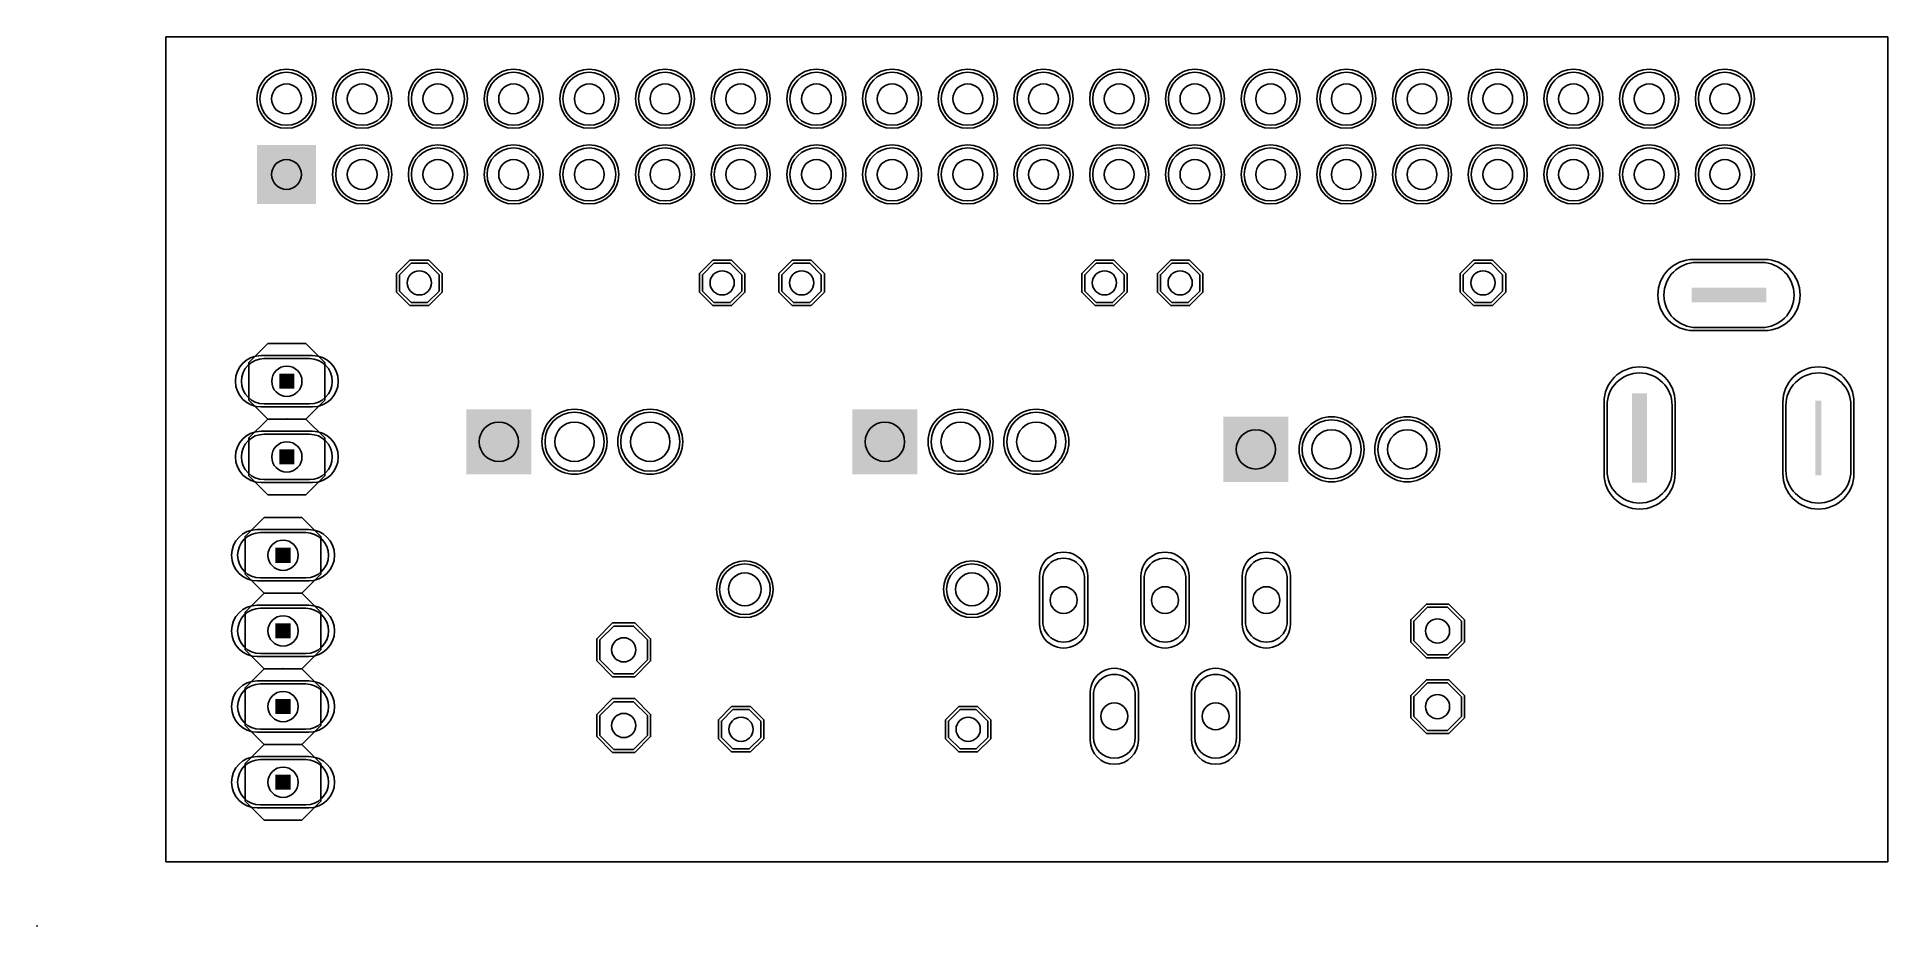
# Model space of a CAD drawing. Extents: x 0 to 2.44, y 0 to 1.18.
import ezdxf

# ---------------------------------------------------------------- set-up
doc = ezdxf.new("R2010")
doc.units = 0
doc.header["$MEASUREMENT"] = 0
doc.layers.get('0').update_dxf_attribs({"linetype": 'CONTINUOUS'})
for name, color, linetype in [('17', 110, 'CONTINUOUS'), ('20', 31, 'CONTINUOUS'), ('21', 253, 'CONTINUOUS'), ('23', 53, 'CONTINUOUS'), ('29', 253, 'CONTINUOUS'), ('30', 253, 'CONTINUOUS'), ('44', 253, 'CONTINUOUS'), ('51', 253, 'CONTINUOUS')]:
    doc.layers.add(name, color=color, linetype=linetype)

# ---------------------------------------------------------------- blocks, each defined once
blk = doc.blocks.new('LONGP100')
blk.add_lwpolyline([(-0.5, -0.5), (0.5, -0.5, 1), (0.5, 0.5), (-0.5, 0.5, 1)], format="xyb", close=True)
blk = doc.blocks.new('SQUAREP')
blk.add_solid([(-0.5, -0.5), (0.5, -0.5), (-0.5, 0.5), (0.5, 0.5)])
blk = doc.blocks.new('ROUNDP')
blk.add_circle((0, 0), 0.5)
blk = doc.blocks.new('OCTAGONP')
blk.add_lwpolyline([(-0.5, -0.207107), (-0.5, 0.207107), (-0.207107, 0.5), (0.207107, 0.5), (0.5, 0.207107), (0.5, -0.207107), (0.207107, -0.5), (-0.207107, -0.5)], close=True)
blk = doc.blocks.new('RECT')
blk.add_solid([(-0.5, -0.5), (0.5, -0.5), (-0.5, 0.5), (0.5, 0.5)])

msp = doc.modelspace()

# ---------------------------------------------------------------- linework, layer by layer
at = {"layer": '20'}
for p, q in [((0.17, 1.175), (0.17, 0.085)), ((2.445, 1.175), (0.17, 1.175)), ((2.445, 0.085), (2.445, 1.175)), ((0.17, 0.085), (2.445, 0.085))]:
    msp.add_line(p, q, dxfattribs=at)
at = {"layer": '21'}
for p, q in [((0.305, 0.77), (0.28, 0.745)), ((0.355, 0.77), (0.305, 0.77)), ((0.38, 0.745), (0.355, 0.77)), ((0.28, 0.695), (0.28, 0.745)), ((0.38, 0.745), (0.38, 0.695)), ((0.305, 0.67), (0.28, 0.695)), ((0.38, 0.695), (0.355, 0.67)), ((0.28, 0.645), (0.305, 0.67)), ((0.355, 0.67), (0.305, 0.67)), ((0.355, 0.67), (0.38, 0.645)), ((0.28, 0.595), (0.28, 0.645)), ((0.38, 0.645), (0.38, 0.595)), ((0.305, 0.57), (0.28, 0.595)), ((0.38, 0.595), (0.355, 0.57)), ((0.355, 0.57), (0.305, 0.57)), ((0.3, 0.54), (0.275, 0.515)), ((0.35, 0.54), (0.3, 0.54)), ((0.375, 0.515), (0.35, 0.54)), ((0.275, 0.465), (0.275, 0.515)), ((0.375, 0.515), (0.375, 0.465)), ((0.3, 0.44), (0.275, 0.465)), ((0.375, 0.465), (0.35, 0.44)), ((0.275, 0.415), (0.3, 0.44)), ((0.35, 0.44), (0.3, 0.44)), ((0.35, 0.44), (0.375, 0.415)), ((0.275, 0.365), (0.275, 0.415)), ((0.375, 0.415), (0.375, 0.365)), ((0.3, 0.34), (0.275, 0.365)), ((0.375, 0.365), (0.35, 0.34)), ((0.275, 0.315), (0.3, 0.34)), ((0.35, 0.34), (0.3, 0.34)), ((0.35, 0.34), (0.375, 0.315)), ((0.275, 0.265), (0.275, 0.315)), ((0.375, 0.315), (0.375, 0.265)), ((0.3, 0.24), (0.275, 0.265)), ((0.375, 0.265), (0.35, 0.24)), ((0.3, 0.24), (0.275, 0.215)), ((0.35, 0.24), (0.3, 0.24)), ((0.375, 0.215), (0.35, 0.24)), ((0.275, 0.165), (0.275, 0.215)), ((0.375, 0.215), (0.375, 0.165)), ((0.3, 0.14), (0.275, 0.165)), ((0.375, 0.165), (0.35, 0.14)), ((0.35, 0.14), (0.3, 0.14))]:
    msp.add_line(p, q, dxfattribs=at)
at = {"layer": '23'}
for p in [(0.33, 0.67), (0.325, 0.34), (0, 0)]:
    msp.add_point(p, dxfattribs=at)
at = {"layer": '44'}
for centre, radius in [((0.329528, 1.093307), 0.019685), ((0.429528, 1.093307), 0.019685), ((0.529528, 1.093307), 0.019685), ((0.629528, 1.093307), 0.019685), ((0.729528, 1.093307), 0.019685), ((0.829528, 1.093307), 0.019685), ((0.929528, 1.093307), 0.019685), ((1.029528, 1.093307), 0.019685), ((1.129528, 1.093307), 0.019685), ((1.229528, 1.093307), 0.019685), ((1.329528, 1.093307), 0.019685), ((1.429528, 1.093307), 0.019685), ((1.529528, 1.093307), 0.019685), ((1.629528, 1.093307), 0.019685), ((1.729528, 1.093307), 0.019685), ((1.829528, 1.093307), 0.019685), ((1.929528, 1.093307), 0.019685), ((2.029528, 1.093307), 0.019685), ((2.129528, 1.093307), 0.019685), ((2.229528, 1.093307), 0.019685), ((0.329528, 0.993307), 0.019685), ((0.429528, 0.993307), 0.019685), ((0.529528, 0.993307), 0.019685), ((0.629528, 0.993307), 0.019685), ((0.729528, 0.993307), 0.019685), ((0.829528, 0.993307), 0.019685), ((0.929528, 0.993307), 0.019685), ((1.029528, 0.993307), 0.019685), ((1.129528, 0.993307), 0.019685), ((1.229528, 0.993307), 0.019685), ((1.329528, 0.993307), 0.019685), ((1.429528, 0.993307), 0.019685), ((1.529528, 0.993307), 0.019685), ((1.629528, 0.993307), 0.019685), ((1.729528, 0.993307), 0.019685), ((1.829528, 0.993307), 0.019685), ((1.929528, 0.993307), 0.019685), ((2.029528, 0.993307), 0.019685), ((2.129528, 0.993307), 0.019685), ((2.229528, 0.993307), 0.019685), ((0.505, 0.85), 0.016), ((0.905, 0.85), 0.016), ((1.01, 0.85), 0.016), ((1.41, 0.85), 0.016), ((1.51, 0.85), 0.016), ((1.91, 0.85), 0.016), ((0.33, 0.72), 0.02), ((0.61, 0.64), 0.025984), ((0.71, 0.64), 0.025984), ((0.81, 0.64), 0.025984), ((1.12, 0.64), 0.025984), ((1.22, 0.64), 0.025984), ((1.32, 0.64), 0.025984), ((0.33, 0.62), 0.02), ((1.61, 0.63), 0.025984), ((1.71, 0.63), 0.025984), ((1.81, 0.63), 0.025984), ((0.325, 0.49), 0.02), ((0.935, 0.445), 0.021654), ((1.235, 0.445), 0.021654), ((1.356142, 0.430709), 0.017717), ((1.49, 0.430709), 0.017717), ((1.623858, 0.430709), 0.017717), ((0.325, 0.39), 0.02), ((1.85, 0.39), 0.016), ((0.775, 0.365), 0.016), ((0.325, 0.29), 0.02), ((1.423071, 0.277165), 0.017717), ((1.556929, 0.277165), 0.017717), ((1.85, 0.29), 0.016), ((0.775, 0.265), 0.016), ((0.93, 0.26), 0.016), ((1.23, 0.26), 0.016), ((0.325, 0.19), 0.02)]:
    msp.add_circle(centre, radius, dxfattribs=at)

# ---------------------------------------------------------------- block references
at = {"layer": '17'}
for name, p, xscale, yscale in [('ROUNDP', (0.329528, 1.093307), 0.07, 0.07), ('ROUNDP', (0.329528, 1.093307), 0.07, 0.07), ('ROUNDP', (0.429528, 1.093307), 0.07, 0.07), ('ROUNDP', (0.429528, 1.093307), 0.07, 0.07), ('ROUNDP', (0.529528, 1.093307), 0.07, 0.07), ('ROUNDP', (0.529528, 1.093307), 0.07, 0.07), ('ROUNDP', (0.629528, 1.093307), 0.07, 0.07), ('ROUNDP', (0.629528, 1.093307), 0.07, 0.07), ('ROUNDP', (0.729528, 1.093307), 0.07, 0.07), ('ROUNDP', (0.729528, 1.093307), 0.07, 0.07), ('ROUNDP', (0.829528, 1.093307), 0.07, 0.07), ('ROUNDP', (0.829528, 1.093307), 0.07, 0.07), ('ROUNDP', (0.929528, 1.093307), 0.07, 0.07), ('ROUNDP', (0.929528, 1.093307), 0.07, 0.07), ('ROUNDP', (1.029528, 1.093307), 0.07, 0.07), ('ROUNDP', (1.029528, 1.093307), 0.07, 0.07), ('ROUNDP', (1.129528, 1.093307), 0.07, 0.07), ('ROUNDP', (1.129528, 1.093307), 0.07, 0.07), ('ROUNDP', (1.229528, 1.093307), 0.07, 0.07), ('ROUNDP', (1.229528, 1.093307), 0.07, 0.07), ('ROUNDP', (1.329528, 1.093307), 0.07, 0.07), ('ROUNDP', (1.329528, 1.093307), 0.07, 0.07), ('ROUNDP', (1.429528, 1.093307), 0.07, 0.07), ('ROUNDP', (1.429528, 1.093307), 0.07, 0.07), ('ROUNDP', (1.529528, 1.093307), 0.07, 0.07), ('ROUNDP', (1.529528, 1.093307), 0.07, 0.07), ('ROUNDP', (1.629528, 1.093307), 0.07, 0.07), ('ROUNDP', (1.629528, 1.093307), 0.07, 0.07), ('ROUNDP', (1.729528, 1.093307), 0.07, 0.07), ('ROUNDP', (1.729528, 1.093307), 0.07, 0.07), ('ROUNDP', (1.829528, 1.093307), 0.07, 0.07), ('ROUNDP', (1.829528, 1.093307), 0.07, 0.07), ('ROUNDP', (1.929528, 1.093307), 0.07, 0.07), ('ROUNDP', (1.929528, 1.093307), 0.07, 0.07), ('ROUNDP', (2.029528, 1.093307), 0.07, 0.07), ('ROUNDP', (2.029528, 1.093307), 0.07, 0.07), ('ROUNDP', (2.129528, 1.093307), 0.07, 0.07), ('ROUNDP', (2.129528, 1.093307), 0.07, 0.07), ('ROUNDP', (2.229528, 1.093307), 0.07, 0.07), ('ROUNDP', (2.229528, 1.093307), 0.07, 0.07), ('SQUAREP', (0.329528, 0.993307), 0.07, 0.07), ('SQUAREP', (0.329528, 0.993307), 0.07, 0.07), ('ROUNDP', (0.429528, 0.993307), 0.07, 0.07), ('ROUNDP', (0.429528, 0.993307), 0.07, 0.07), ('ROUNDP', (0.529528, 0.993307), 0.07, 0.07), ('ROUNDP', (0.529528, 0.993307), 0.07, 0.07), ('ROUNDP', (0.629528, 0.993307), 0.07, 0.07), ('ROUNDP', (0.629528, 0.993307), 0.07, 0.07), ('ROUNDP', (0.729528, 0.993307), 0.07, 0.07), ('ROUNDP', (0.729528, 0.993307), 0.07, 0.07), ('ROUNDP', (0.829528, 0.993307), 0.07, 0.07), ('ROUNDP', (0.829528, 0.993307), 0.07, 0.07), ('ROUNDP', (0.929528, 0.993307), 0.07, 0.07), ('ROUNDP', (0.929528, 0.993307), 0.07, 0.07), ('ROUNDP', (1.029528, 0.993307), 0.07, 0.07), ('ROUNDP', (1.029528, 0.993307), 0.07, 0.07), ('ROUNDP', (1.129528, 0.993307), 0.07, 0.07), ('ROUNDP', (1.129528, 0.993307), 0.07, 0.07), ('ROUNDP', (1.229528, 0.993307), 0.07, 0.07), ('ROUNDP', (1.229528, 0.993307), 0.07, 0.07), ('ROUNDP', (1.329528, 0.993307), 0.07, 0.07), ('ROUNDP', (1.329528, 0.993307), 0.07, 0.07), ('ROUNDP', (1.429528, 0.993307), 0.07, 0.07), ('ROUNDP', (1.429528, 0.993307), 0.07, 0.07), ('ROUNDP', (1.529528, 0.993307), 0.07, 0.07), ('ROUNDP', (1.529528, 0.993307), 0.07, 0.07), ('ROUNDP', (1.629528, 0.993307), 0.07, 0.07), ('ROUNDP', (1.629528, 0.993307), 0.07, 0.07), ('ROUNDP', (1.729528, 0.993307), 0.07, 0.07), ('ROUNDP', (1.729528, 0.993307), 0.07, 0.07), ('ROUNDP', (1.829528, 0.993307), 0.07, 0.07), ('ROUNDP', (1.829528, 0.993307), 0.07, 0.07), ('ROUNDP', (1.929528, 0.993307), 0.07, 0.07), ('ROUNDP', (1.929528, 0.993307), 0.07, 0.07), ('ROUNDP', (2.029528, 0.993307), 0.07, 0.07), ('ROUNDP', (2.029528, 0.993307), 0.07, 0.07), ('ROUNDP', (2.129528, 0.993307), 0.07, 0.07), ('ROUNDP', (2.129528, 0.993307), 0.07, 0.07), ('ROUNDP', (2.229528, 0.993307), 0.07, 0.07), ('ROUNDP', (2.229528, 0.993307), 0.07, 0.07), ('LONGP100', (0.33, 0.72), 0.06, 0.06), ('LONGP100', (0.33, 0.72), 0.06, 0.06), ('SQUAREP', (0.61, 0.64), 0.077953, 0.077953), ('SQUAREP', (0.61, 0.64), 0.077953, 0.077953), ('ROUNDP', (0.71, 0.64), 0.077953, 0.077953), ('ROUNDP', (0.71, 0.64), 0.077953, 0.077953), ('ROUNDP', (0.81, 0.64), 0.077953, 0.077953), ('ROUNDP', (0.81, 0.64), 0.077953, 0.077953), ('SQUAREP', (1.12, 0.64), 0.077953, 0.077953), ('SQUAREP', (1.12, 0.64), 0.077953, 0.077953), ('ROUNDP', (1.22, 0.64), 0.077953, 0.077953), ('ROUNDP', (1.22, 0.64), 0.077953, 0.077953), ('ROUNDP', (1.32, 0.64), 0.077953, 0.077953), ('ROUNDP', (1.32, 0.64), 0.077953, 0.077953), ('SQUAREP', (1.61, 0.63), 0.077953, 0.077953), ('SQUAREP', (1.61, 0.63), 0.077953, 0.077953), ('ROUNDP', (1.71, 0.63), 0.077953, 0.077953), ('ROUNDP', (1.71, 0.63), 0.077953, 0.077953), ('ROUNDP', (1.81, 0.63), 0.077953, 0.077953), ('ROUNDP', (1.81, 0.63), 0.077953, 0.077953), ('LONGP100', (0.33, 0.62), 0.06, 0.06), ('LONGP100', (0.33, 0.62), 0.06, 0.06), ('LONGP100', (0.325, 0.49), 0.06, 0.06), ('LONGP100', (0.325, 0.49), 0.06, 0.06), ('ROUNDP', (0.935, 0.445), 0.066929, 0.066929), ('ROUNDP', (0.935, 0.445), 0.066929, 0.066929), ('ROUNDP', (1.235, 0.445), 0.066929, 0.066929), ('LONGP100', (0.325, 0.39), 0.06, 0.06), ('LONGP100', (0.325, 0.39), 0.06, 0.06), ('LONGP100', (0.325, 0.29), 0.06, 0.06), ('LONGP100', (0.325, 0.29), 0.06, 0.06), ('LONGP100', (0.325, 0.19), 0.06, 0.06), ('LONGP100', (0.325, 0.19), 0.06, 0.06)]:
    msp.add_blockref(name, p, dxfattribs=dict(at, xscale=xscale, yscale=yscale))
for name, p, xscale, yscale, rotation in [('OCTAGONP', (0.505, 0.85), 0.052, 0.052, 180), ('OCTAGONP', (0.505, 0.85), 0.052, 0.052, 180), ('OCTAGONP', (0.905, 0.85), 0.052, 0.052, 180), ('OCTAGONP', (0.905, 0.85), 0.052, 0.052, 180), ('OCTAGONP', (1.01, 0.85), 0.052, 0.052, 180), ('OCTAGONP', (1.01, 0.85), 0.052, 0.052, 180), ('OCTAGONP', (1.41, 0.85), 0.052, 0.052, 180), ('OCTAGONP', (1.41, 0.85), 0.052, 0.052, 180), ('OCTAGONP', (1.51, 0.85), 0.052, 0.052, 180), ('OCTAGONP', (1.51, 0.85), 0.052, 0.052, 180), ('OCTAGONP', (1.91, 0.85), 0.052, 0.052, 180), ('OCTAGONP', (1.91, 0.85), 0.052, 0.052, 180), ('LONGP100', (2.235, 0.833976), 0.086, 0.086, 180), ('LONGP100', (2.235, 0.833976), 0.086, 0.086, 180), ('LONGP100', (2.11689, 0.645), 0.086, 0.086, 270), ('LONGP100', (2.11689, 0.645), 0.086, 0.086, 270), ('LONGP100', (2.35311, 0.645), 0.086, 0.086, 270), ('LONGP100', (2.35311, 0.645), 0.086, 0.086, 270), ('LONGP100', (1.356142, 0.430709), 0.055433, 0.055433, 270), ('LONGP100', (1.49, 0.430709), 0.055433, 0.055433, 270), ('LONGP100', (1.49, 0.430709), 0.055433, 0.055433, 270), ('LONGP100', (1.623858, 0.430709), 0.055433, 0.055433, 270), ('LONGP100', (1.623858, 0.430709), 0.055433, 0.055433, 270), ('OCTAGONP', (1.85, 0.39), 0.063, 0.063, 90), ('OCTAGONP', (1.85, 0.39), 0.063, 0.063, 90), ('OCTAGONP', (0.775, 0.365), 0.063, 0.063, 90), ('OCTAGONP', (0.775, 0.365), 0.063, 0.063, 90), ('LONGP100', (1.423071, 0.277165), 0.055433, 0.055433, 270), ('LONGP100', (1.423071, 0.277165), 0.055433, 0.055433, 270), ('LONGP100', (1.556929, 0.277165), 0.055433, 0.055433, 270), ('LONGP100', (1.556929, 0.277165), 0.055433, 0.055433, 270), ('OCTAGONP', (1.85, 0.29), 0.063, 0.063, 90), ('OCTAGONP', (1.85, 0.29), 0.063, 0.063, 90), ('OCTAGONP', (0.775, 0.265), 0.063, 0.063, 90), ('OCTAGONP', (0.775, 0.265), 0.063, 0.063, 90), ('OCTAGONP', (0.93, 0.26), 0.052, 0.052, 180), ('OCTAGONP', (0.93, 0.26), 0.052, 0.052, 180), ('OCTAGONP', (1.23, 0.26), 0.052, 0.052, 180), ('OCTAGONP', (1.23, 0.26), 0.052, 0.052, 180)]:
    msp.add_blockref(name, p, dxfattribs=dict(at, xscale=xscale, yscale=yscale, rotation=rotation))
at = {"layer": '29'}
for name, p, xscale, yscale in [('ROUNDP', (0.329528, 1.093307), 0.078, 0.078), ('ROUNDP', (0.429528, 1.093307), 0.078, 0.078), ('ROUNDP', (0.529528, 1.093307), 0.078, 0.078), ('ROUNDP', (0.629528, 1.093307), 0.078, 0.078), ('ROUNDP', (0.729528, 1.093307), 0.078, 0.078), ('ROUNDP', (0.829528, 1.093307), 0.078, 0.078), ('ROUNDP', (0.929528, 1.093307), 0.078, 0.078), ('ROUNDP', (1.029528, 1.093307), 0.078, 0.078), ('ROUNDP', (1.129528, 1.093307), 0.078, 0.078), ('ROUNDP', (1.229528, 1.093307), 0.078, 0.078), ('ROUNDP', (1.329528, 1.093307), 0.078, 0.078), ('ROUNDP', (1.429528, 1.093307), 0.078, 0.078), ('ROUNDP', (1.529528, 1.093307), 0.078, 0.078), ('ROUNDP', (1.629528, 1.093307), 0.078, 0.078), ('ROUNDP', (1.729528, 1.093307), 0.078, 0.078), ('ROUNDP', (1.829528, 1.093307), 0.078, 0.078), ('ROUNDP', (1.929528, 1.093307), 0.078, 0.078), ('ROUNDP', (2.029528, 1.093307), 0.078, 0.078), ('ROUNDP', (2.129528, 1.093307), 0.078, 0.078), ('ROUNDP', (2.229528, 1.093307), 0.078, 0.078), ('SQUAREP', (0.329528, 0.993307), 0.078, 0.078), ('ROUNDP', (0.429528, 0.993307), 0.078, 0.078), ('ROUNDP', (0.529528, 0.993307), 0.078, 0.078), ('ROUNDP', (0.629528, 0.993307), 0.078, 0.078), ('ROUNDP', (0.729528, 0.993307), 0.078, 0.078), ('ROUNDP', (0.829528, 0.993307), 0.078, 0.078), ('ROUNDP', (0.929528, 0.993307), 0.078, 0.078), ('ROUNDP', (1.029528, 0.993307), 0.078, 0.078), ('ROUNDP', (1.129528, 0.993307), 0.078, 0.078), ('ROUNDP', (1.229528, 0.993307), 0.078, 0.078), ('ROUNDP', (1.329528, 0.993307), 0.078, 0.078), ('ROUNDP', (1.429528, 0.993307), 0.078, 0.078), ('ROUNDP', (1.529528, 0.993307), 0.078, 0.078), ('ROUNDP', (1.629528, 0.993307), 0.078, 0.078), ('ROUNDP', (1.729528, 0.993307), 0.078, 0.078), ('ROUNDP', (1.829528, 0.993307), 0.078, 0.078), ('ROUNDP', (1.929528, 0.993307), 0.078, 0.078), ('ROUNDP', (2.029528, 0.993307), 0.078, 0.078), ('ROUNDP', (2.129528, 0.993307), 0.078, 0.078), ('ROUNDP', (2.229528, 0.993307), 0.078, 0.078), ('LONGP100', (0.33, 0.72), 0.068, 0.068), ('SQUAREP', (0.61, 0.64), 0.085953, 0.085953), ('ROUNDP', (0.71, 0.64), 0.085953, 0.085953), ('ROUNDP', (0.81, 0.64), 0.085953, 0.085953), ('SQUAREP', (1.12, 0.64), 0.085953, 0.085953), ('ROUNDP', (1.22, 0.64), 0.085953, 0.085953), ('ROUNDP', (1.32, 0.64), 0.085953, 0.085953), ('SQUAREP', (1.61, 0.63), 0.085953, 0.085953), ('ROUNDP', (1.71, 0.63), 0.085953, 0.085953), ('ROUNDP', (1.81, 0.63), 0.085953, 0.085953), ('LONGP100', (0.33, 0.62), 0.068, 0.068), ('LONGP100', (0.325, 0.49), 0.068, 0.068), ('ROUNDP', (0.935, 0.445), 0.074929, 0.074929), ('ROUNDP', (1.235, 0.445), 0.074929, 0.074929), ('LONGP100', (0.325, 0.39), 0.068, 0.068), ('LONGP100', (0.325, 0.29), 0.068, 0.068), ('LONGP100', (0.325, 0.19), 0.068, 0.068)]:
    msp.add_blockref(name, p, dxfattribs=dict(at, xscale=xscale, yscale=yscale))
for name, p, xscale, yscale, rotation in [('LONGP100', (2.235, 0.833976), 0.094, 0.094, 180), ('OCTAGONP', (0.505, 0.85), 0.06, 0.06, 180), ('OCTAGONP', (0.905, 0.85), 0.06, 0.06, 180), ('OCTAGONP', (1.01, 0.85), 0.06, 0.06, 180), ('OCTAGONP', (1.41, 0.85), 0.06, 0.06, 180), ('OCTAGONP', (1.51, 0.85), 0.06, 0.06, 180), ('OCTAGONP', (1.91, 0.85), 0.06, 0.06, 180), ('LONGP100', (2.11689, 0.645), 0.094, 0.094, 270), ('LONGP100', (2.35311, 0.645), 0.094, 0.094, 270), ('LONGP100', (1.356142, 0.430709), 0.063433, 0.063433, 270), ('LONGP100', (1.49, 0.430709), 0.063433, 0.063433, 270), ('LONGP100', (1.623858, 0.430709), 0.063433, 0.063433, 270), ('OCTAGONP', (1.85, 0.39), 0.071, 0.071, 90), ('OCTAGONP', (0.775, 0.365), 0.071, 0.071, 90), ('LONGP100', (1.423071, 0.277165), 0.063433, 0.063433, 270), ('LONGP100', (1.556929, 0.277165), 0.063433, 0.063433, 270), ('OCTAGONP', (1.85, 0.29), 0.071, 0.071, 90), ('OCTAGONP', (0.775, 0.265), 0.071, 0.071, 90), ('OCTAGONP', (0.93, 0.26), 0.06, 0.06, 180), ('OCTAGONP', (1.23, 0.26), 0.06, 0.06, 180)]:
    msp.add_blockref(name, p, dxfattribs=dict(at, xscale=xscale, yscale=yscale, rotation=rotation))
at = {"layer": '30'}
for name, p, xscale, yscale in [('ROUNDP', (0.329528, 1.093307), 0.078, 0.078), ('ROUNDP', (0.429528, 1.093307), 0.078, 0.078), ('ROUNDP', (0.529528, 1.093307), 0.078, 0.078), ('ROUNDP', (0.629528, 1.093307), 0.078, 0.078), ('ROUNDP', (0.729528, 1.093307), 0.078, 0.078), ('ROUNDP', (0.829528, 1.093307), 0.078, 0.078), ('ROUNDP', (0.929528, 1.093307), 0.078, 0.078), ('ROUNDP', (1.029528, 1.093307), 0.078, 0.078), ('ROUNDP', (1.129528, 1.093307), 0.078, 0.078), ('ROUNDP', (1.229528, 1.093307), 0.078, 0.078), ('ROUNDP', (1.329528, 1.093307), 0.078, 0.078), ('ROUNDP', (1.429528, 1.093307), 0.078, 0.078), ('ROUNDP', (1.529528, 1.093307), 0.078, 0.078), ('ROUNDP', (1.629528, 1.093307), 0.078, 0.078), ('ROUNDP', (1.729528, 1.093307), 0.078, 0.078), ('ROUNDP', (1.829528, 1.093307), 0.078, 0.078), ('ROUNDP', (1.929528, 1.093307), 0.078, 0.078), ('ROUNDP', (2.029528, 1.093307), 0.078, 0.078), ('ROUNDP', (2.129528, 1.093307), 0.078, 0.078), ('ROUNDP', (2.229528, 1.093307), 0.078, 0.078), ('SQUAREP', (0.329528, 0.993307), 0.078, 0.078), ('ROUNDP', (0.429528, 0.993307), 0.078, 0.078), ('ROUNDP', (0.529528, 0.993307), 0.078, 0.078), ('ROUNDP', (0.629528, 0.993307), 0.078, 0.078), ('ROUNDP', (0.729528, 0.993307), 0.078, 0.078), ('ROUNDP', (0.829528, 0.993307), 0.078, 0.078), ('ROUNDP', (0.929528, 0.993307), 0.078, 0.078), ('ROUNDP', (1.029528, 0.993307), 0.078, 0.078), ('ROUNDP', (1.129528, 0.993307), 0.078, 0.078), ('ROUNDP', (1.229528, 0.993307), 0.078, 0.078), ('ROUNDP', (1.329528, 0.993307), 0.078, 0.078), ('ROUNDP', (1.429528, 0.993307), 0.078, 0.078), ('ROUNDP', (1.529528, 0.993307), 0.078, 0.078), ('ROUNDP', (1.629528, 0.993307), 0.078, 0.078), ('ROUNDP', (1.729528, 0.993307), 0.078, 0.078), ('ROUNDP', (1.829528, 0.993307), 0.078, 0.078), ('ROUNDP', (1.929528, 0.993307), 0.078, 0.078), ('ROUNDP', (2.029528, 0.993307), 0.078, 0.078), ('ROUNDP', (2.129528, 0.993307), 0.078, 0.078), ('ROUNDP', (2.229528, 0.993307), 0.078, 0.078), ('LONGP100', (0.33, 0.72), 0.068, 0.068), ('SQUAREP', (0.61, 0.64), 0.085953, 0.085953), ('ROUNDP', (0.71, 0.64), 0.085953, 0.085953), ('ROUNDP', (0.81, 0.64), 0.085953, 0.085953), ('SQUAREP', (1.12, 0.64), 0.085953, 0.085953), ('ROUNDP', (1.22, 0.64), 0.085953, 0.085953), ('ROUNDP', (1.32, 0.64), 0.085953, 0.085953), ('SQUAREP', (1.61, 0.63), 0.085953, 0.085953), ('ROUNDP', (1.71, 0.63), 0.085953, 0.085953), ('ROUNDP', (1.81, 0.63), 0.085953, 0.085953), ('LONGP100', (0.33, 0.62), 0.068, 0.068), ('LONGP100', (0.325, 0.49), 0.068, 0.068), ('ROUNDP', (0.935, 0.445), 0.074929, 0.074929), ('ROUNDP', (1.235, 0.445), 0.074929, 0.074929), ('LONGP100', (0.325, 0.39), 0.068, 0.068), ('LONGP100', (0.325, 0.29), 0.068, 0.068), ('LONGP100', (0.325, 0.19), 0.068, 0.068)]:
    msp.add_blockref(name, p, dxfattribs=dict(at, xscale=xscale, yscale=yscale))
for name, p, xscale, yscale, rotation in [('LONGP100', (2.235, 0.833976), 0.094, 0.094, 180), ('OCTAGONP', (0.505, 0.85), 0.06, 0.06, 180), ('OCTAGONP', (0.905, 0.85), 0.06, 0.06, 180), ('OCTAGONP', (1.01, 0.85), 0.06, 0.06, 180), ('OCTAGONP', (1.41, 0.85), 0.06, 0.06, 180), ('OCTAGONP', (1.51, 0.85), 0.06, 0.06, 180), ('OCTAGONP', (1.91, 0.85), 0.06, 0.06, 180), ('LONGP100', (2.11689, 0.645), 0.094, 0.094, 270), ('LONGP100', (2.35311, 0.645), 0.094, 0.094, 270), ('LONGP100', (1.356142, 0.430709), 0.063433, 0.063433, 270), ('LONGP100', (1.49, 0.430709), 0.063433, 0.063433, 270), ('LONGP100', (1.623858, 0.430709), 0.063433, 0.063433, 270), ('OCTAGONP', (1.85, 0.39), 0.071, 0.071, 90), ('OCTAGONP', (0.775, 0.365), 0.071, 0.071, 90), ('LONGP100', (1.423071, 0.277165), 0.063433, 0.063433, 270), ('LONGP100', (1.556929, 0.277165), 0.063433, 0.063433, 270), ('OCTAGONP', (1.85, 0.29), 0.071, 0.071, 90), ('OCTAGONP', (0.775, 0.265), 0.071, 0.071, 90), ('OCTAGONP', (0.93, 0.26), 0.06, 0.06, 180), ('OCTAGONP', (1.23, 0.26), 0.06, 0.06, 180)]:
    msp.add_blockref(name, p, dxfattribs=dict(at, xscale=xscale, yscale=yscale, rotation=rotation))
at = {"layer": '51'}
for p, xscale, yscale, rotation in [((2.235, 0.833976), 0.098425, 0.019685, 180), ((0.33, 0.72), 0.02, 0.02, 270), ((2.11689, 0.645), 0.019685, 0.11811, 180), ((2.35311, 0.645), 0.007873999999999999, 0.098425, 180), ((0.33, 0.62), 0.02, 0.02, 270), ((0.325, 0.49), 0.02, 0.02, 270), ((0.325, 0.39), 0.02, 0.02, 270), ((0.325, 0.29), 0.02, 0.02, 270), ((0.325, 0.19), 0.02, 0.02, 270)]:
    msp.add_blockref('RECT', p, dxfattribs=dict(at, xscale=xscale, yscale=yscale, rotation=rotation))

doc.saveas('drawing.dxf')
